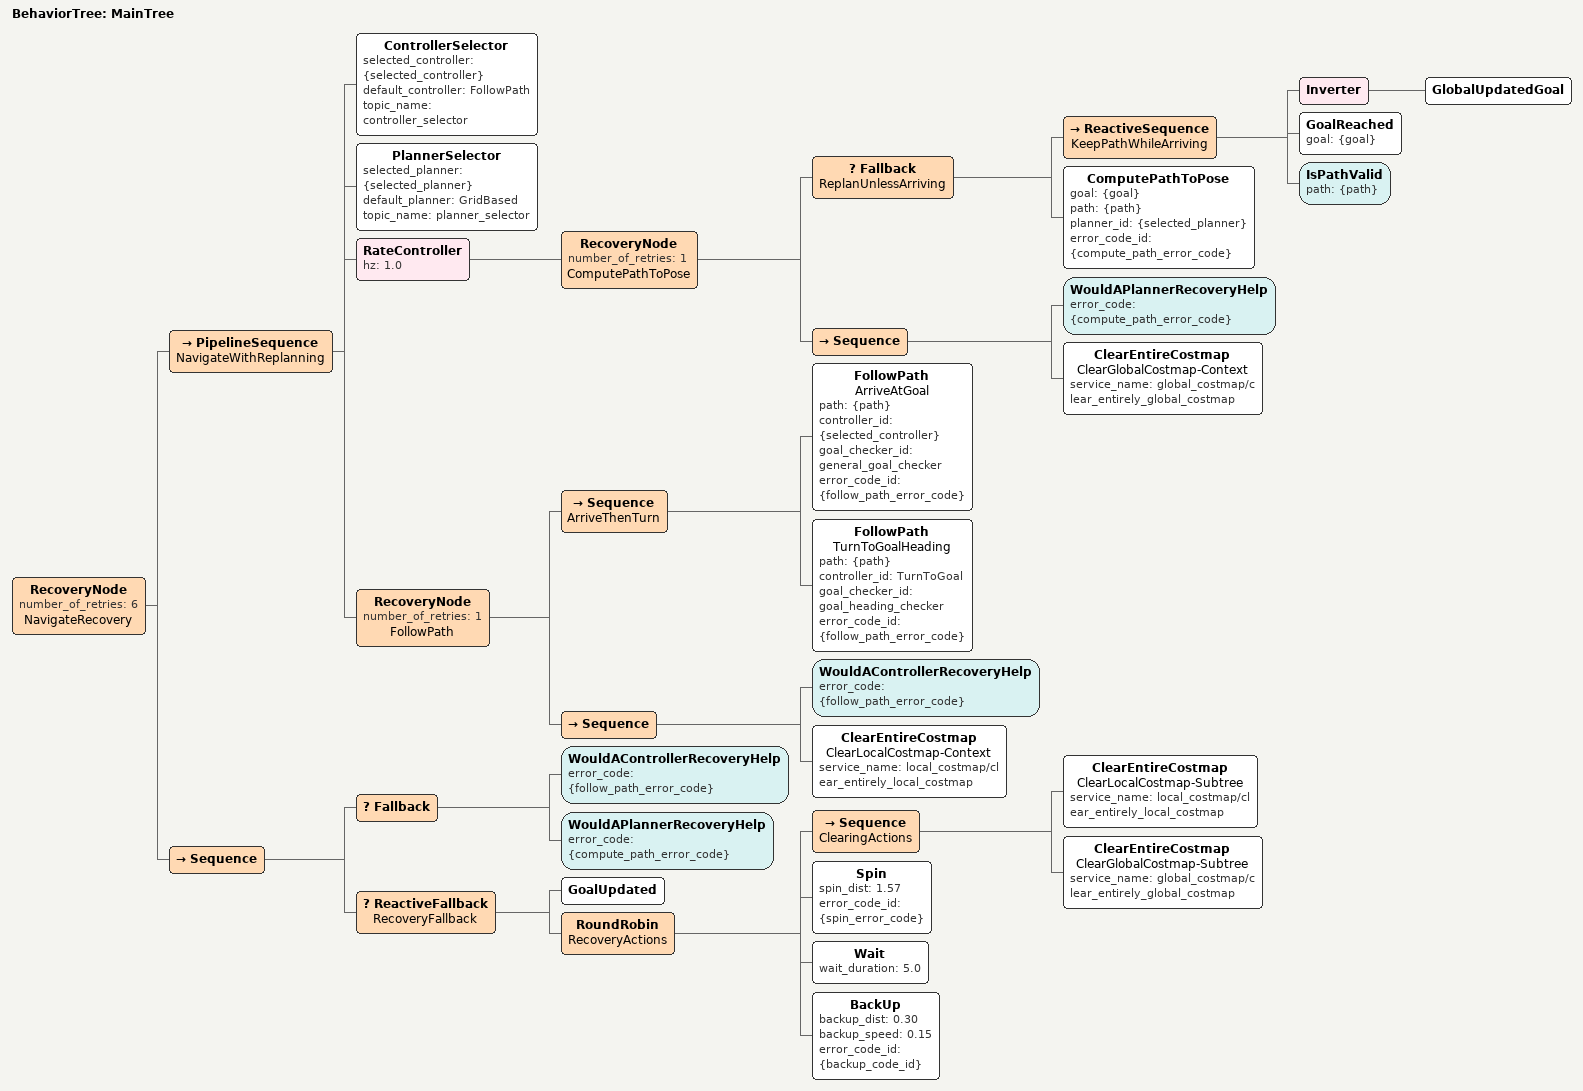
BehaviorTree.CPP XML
<root BTCPP_format="4" main_tree_to_execute="MainTree">
  <BehaviorTree ID="MainTree">
    <RecoveryNode number_of_retries="6" name="NavigateRecovery">
      <PipelineSequence name="NavigateWithReplanning">
        <ControllerSelector selected_controller="{selected_controller}" default_controller="FollowPath" topic_name="controller_selector"/>
        <PlannerSelector selected_planner="{selected_planner}" default_planner="GridBased" topic_name="planner_selector"/>
        <RateController hz="1.0">
          <RecoveryNode number_of_retries="1" name="ComputePathToPose">
            <Fallback name="ReplanUnlessArriving">
              <ReactiveSequence name="KeepPathWhileArriving">
                <Inverter>
                  <GlobalUpdatedGoal/>
                </Inverter>
                <GoalReached goal="{goal}"/>
                <IsPathValid path="{path}"/>
              </ReactiveSequence>
              <ComputePathToPose goal="{goal}" path="{path}" planner_id="{selected_planner}" error_code_id="{compute_path_error_code}"/>
            </Fallback>
            <Sequence>
              <WouldAPlannerRecoveryHelp error_code="{compute_path_error_code}"/>
              <ClearEntireCostmap name="ClearGlobalCostmap-Context" service_name="global_costmap/clear_entirely_global_costmap"/>
            </Sequence>
          </RecoveryNode>
        </RateController>
        <RecoveryNode number_of_retries="1" name="FollowPath">
          <Sequence name="ArriveThenTurn">
            <FollowPath name="ArriveAtGoal" path="{path}" controller_id="{selected_controller}" goal_checker_id="general_goal_checker" error_code_id="{follow_path_error_code}"/>
            <FollowPath name="TurnToGoalHeading" path="{path}" controller_id="TurnToGoal" goal_checker_id="goal_heading_checker" error_code_id="{follow_path_error_code}"/>
          </Sequence>
          <Sequence>
            <WouldAControllerRecoveryHelp error_code="{follow_path_error_code}"/>
            <ClearEntireCostmap name="ClearLocalCostmap-Context" service_name="local_costmap/clear_entirely_local_costmap"/>
          </Sequence>
        </RecoveryNode>
      </PipelineSequence>
      <Sequence>
        <Fallback>
          <WouldAControllerRecoveryHelp error_code="{follow_path_error_code}"/>
          <WouldAPlannerRecoveryHelp error_code="{compute_path_error_code}"/>
        </Fallback>
        <ReactiveFallback name="RecoveryFallback">
          <GoalUpdated/>
          <RoundRobin name="RecoveryActions">
            <Sequence name="ClearingActions">
              <ClearEntireCostmap name="ClearLocalCostmap-Subtree" service_name="local_costmap/clear_entirely_local_costmap"/>
              <ClearEntireCostmap name="ClearGlobalCostmap-Subtree" service_name="global_costmap/clear_entirely_global_costmap"/>
            </Sequence>
            <Spin spin_dist="1.57" error_code_id="{spin_error_code}"/>
            <Wait wait_duration="5.0"/>
            <BackUp backup_dist="0.30" backup_speed="0.15" error_code_id="{backup_code_id}"/>
          </RoundRobin>
        </ReactiveFallback>
      </Sequence>
    </RecoveryNode>
  </BehaviorTree>
</root>
